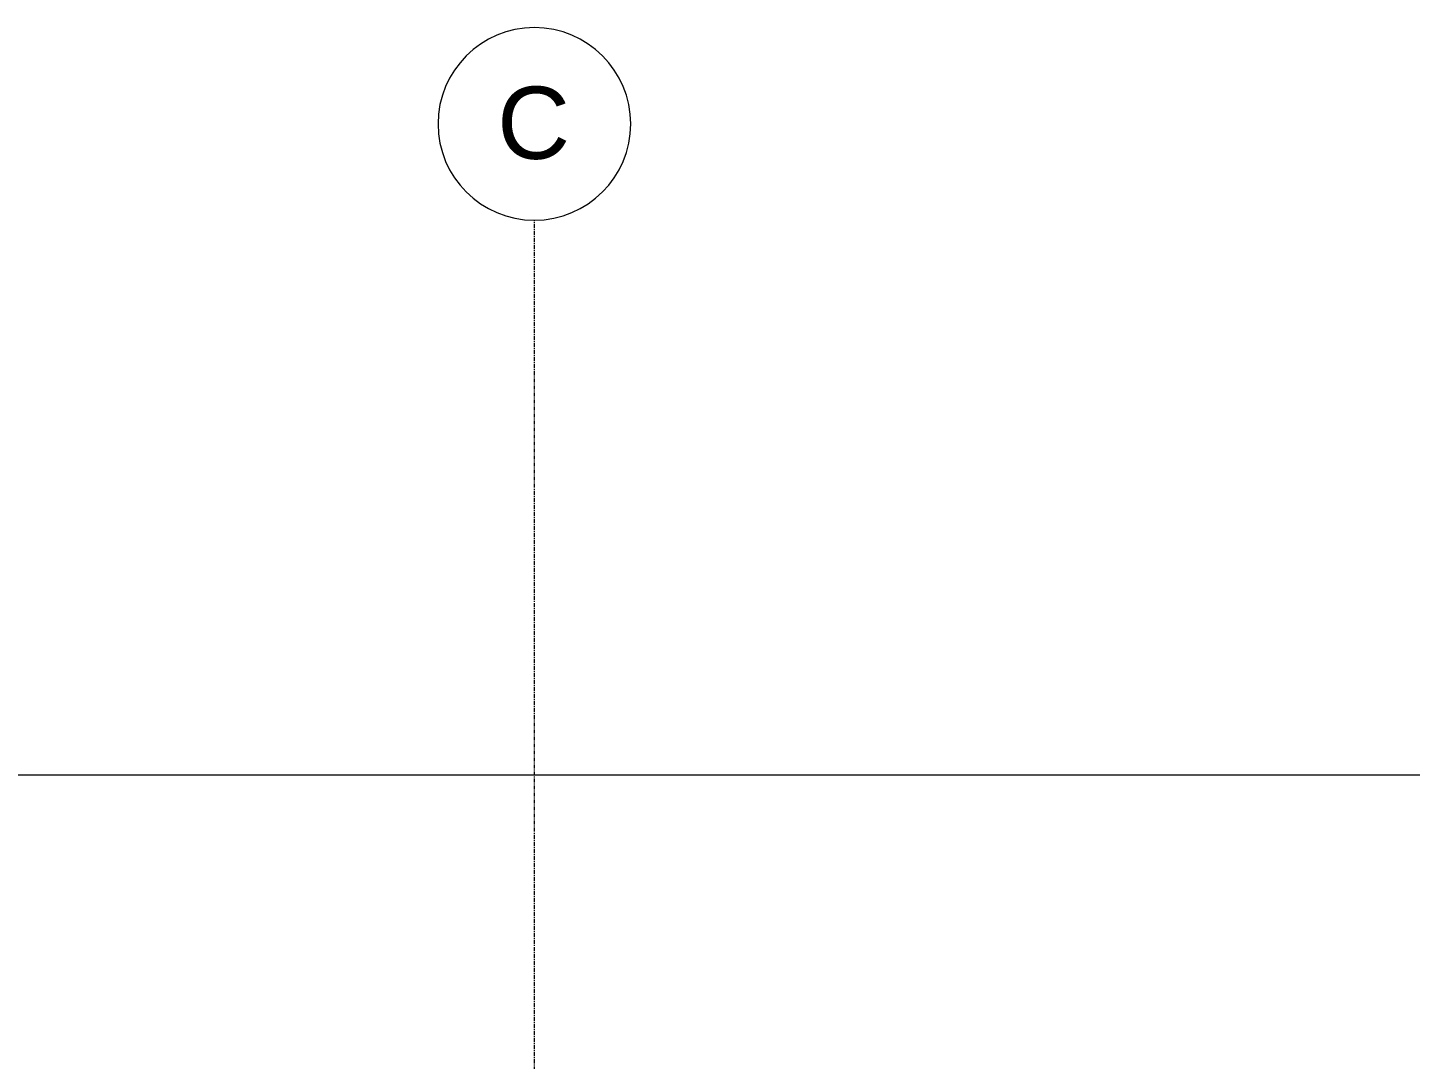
# Model space of a CAD drawing. Header units: inches. Extents: x -13428 to -11666, y -86 to 290.
# Drawn here: x -13198.4 to -13026.2, y 135.4 to 264 of the extents above; entities that cross this region are included whole.
import ezdxf

# ---------------------------------------------------------------- set-up
doc = ezdxf.new("R2010")
doc.units = ezdxf.units.IN
doc.header["$MEASUREMENT"] = 0
doc.linetypes.add('Grid Line 1_2_', pattern=[0.875, 0.5, -0.125, 0.125, -0.125])
for name, color, linetype, lineweight in [('A-WALL', 113, 'Continuous', 18), ('S-GRID-1', 1, 'Grid Line 1_2_', 9), ('S-GRID-IDEN', 1, 'Continuous', 9)]:
    doc.layers.add(name, color=color, linetype=linetype, lineweight=lineweight)
doc.styles.add('Arial_1', font='arial.ttf', dxfattribs={"height": 9})

# ---------------------------------------------------------------- blocks, each defined once
blk = doc.blocks.new('Grid - Grid Head - Circle-50561-BUILDING SECTION - EAST_WEST')
at = {"layer": 'S-GRID-IDEN'}
for start, end in [(0, 180), (180, 360)]:
    blk.add_arc((-12959.06, 252), 12, start, end, dxfattribs=at)

msp = doc.modelspace()

# ---------------------------------------------------------------- linework, layer by layer
at = {"layer": 'A-WALL'}
msp.add_line((-12616.062, 170.834), (-13311.562, 170.834), dxfattribs=at)
at = {"layer": 'S-GRID-1'}
msp.add_line((-13135.312, -86.461), (-13135.312, 240), dxfattribs=at)

# ---------------------------------------------------------------- block references
at = {"layer": 'S-GRID-IDEN'}
msp.add_blockref('Grid - Grid Head - Circle-50561-BUILDING SECTION - EAST_WEST', (-176.25, 0), dxfattribs=at)

# ---------------------------------------------------------------- texts
at = {"layer": 'S-GRID-IDEN', "insert": (-13139.945, 256.644), "char_height": 9, "width": 11.0595, "attachment_point": 1, "style": 'Arial_1'}
msp.add_mtext('C', dxfattribs=at)

doc.saveas('drawing.dxf')
